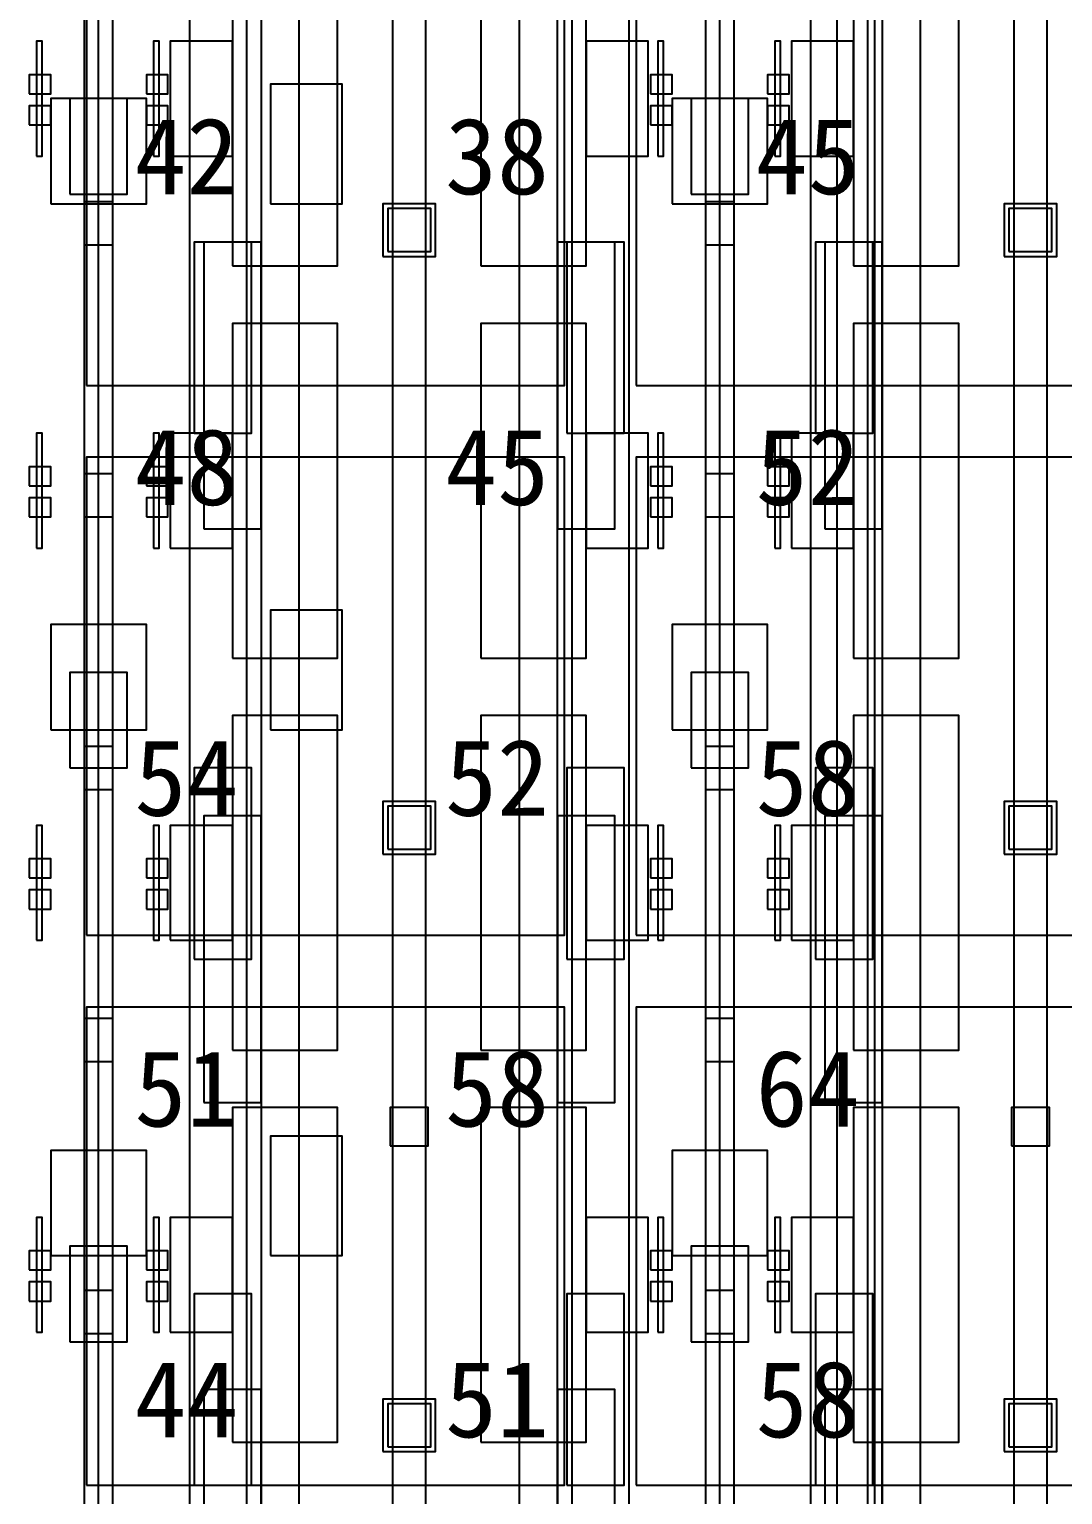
# Model space of a CAD drawing. Header units: metres. Extents: x -1640 to 1560, y -268 to 2338.
# Drawn here: x 28.3 to 49.92, y 991.8 to 1022.45 of the extents above; entities that cross this region are included whole.
import ezdxf

# ---------------------------------------------------------------- set-up
doc = ezdxf.new("R2010")
doc.units = ezdxf.units.M
for name, color, linetype in [('1F_CHL', 4, 'Continuous'), ('1F_PUMP', 2, 'Continuous'), ('1F_SCR', 3, 'Continuous'), ('1F_STRUCT_COLUMN', 8, 'Continuous'), ('2F_CSF_LATERAL_RACK_CONCEPT', 9, 'Continuous'), ('2F_RFG', 5, 'Continuous'), ('2F_STRUCT_COLUMN', 8, 'Continuous'), ('2F_VMB', 6, 'Continuous'), ('3F_CLEANROOM_OVERHEAD_PIPE_DUCT_CONCEPT', 9, 'Continuous'), ('3F_DIFF', 4, 'Continuous'), ('3F_EHS_EGRESS_DIST_M', 2, 'Continuous'), ('3F_FOUP', 5, 'Continuous'), ('3F_OHT', 9, 'Continuous'), ('3F_OHTV', 1, 'Continuous'), ('3F_STRUCT_COLUMN', 8, 'Continuous'), ('3F_TBAR', 6, 'Continuous'), ('4F_FFU', 1, 'Continuous'), ('4F_STRUCT_PLENUM_TRUSS_CONCEPT', 9, 'Continuous'), ('5F_CHL', 4, 'Continuous'), ('5F_PUMP', 2, 'Continuous'), ('5F_SCR', 3, 'Continuous'), ('5F_STRUCT_COLUMN', 8, 'Continuous'), ('6F_CSF_LATERAL_RACK_CONCEPT', 9, 'Continuous'), ('6F_RFG', 5, 'Continuous'), ('6F_STRUCT_COLUMN', 8, 'Continuous'), ('6F_VMB', 6, 'Continuous'), ('7F_CLEANROOM_OVERHEAD_PIPE_DUCT_CONCEPT', 9, 'Continuous'), ('7F_DIFF', 4, 'Continuous'), ('7F_EHS_EGRESS_DIST_M', 2, 'Continuous'), ('7F_FOUP', 5, 'Continuous'), ('7F_OHT', 9, 'Continuous'), ('7F_OHTV', 1, 'Continuous'), ('7F_STRUCT_COLUMN', 8, 'Continuous'), ('7F_TBAR', 6, 'Continuous'), ('8F_FFU', 1, 'Continuous'), ('8F_STRUCT_PLENUM_TRUSS_CONCEPT', 9, 'Continuous'), ('EHS_TREATED_EXHAUST', 30, 'Continuous'), ('UTIL_PCW.R_CONCEPT', 1, 'Continuous'), ('UTIL_PCW.S_CONCEPT', 6, 'Continuous')]:
    doc.layers.add(name, color=color, linetype=linetype)

msp = doc.modelspace()

# ---------------------------------------------------------------- linework, layer by layer
at = {"layer": '1F_CHL'}
for points in [[(33.35, 1018.8), (34.85, 1018.8), (34.85, 1021.3), (33.35, 1021.3)], [(33.35, 1007.8), (34.85, 1007.8), (34.85, 1010.3), (33.35, 1010.3)], [(33.35, 996.8), (34.85, 996.8), (34.85, 999.3), (33.35, 999.3)]]:
    msp.add_lwpolyline(points, close=True, dxfattribs=at)
at = {"layer": '1F_PUMP'}
for points in [[(31.75, 1014), (32.95, 1014), (32.95, 1018), (31.75, 1018)], [(39.55, 1014), (40.75, 1014), (40.75, 1018), (39.55, 1018)], [(44.75, 1014), (45.95, 1014), (45.95, 1018), (44.75, 1018)], [(31.75, 1003), (32.95, 1003), (32.95, 1007), (31.75, 1007)], [(39.55, 1003), (40.75, 1003), (40.75, 1007), (39.55, 1007)], [(44.75, 1003), (45.95, 1003), (45.95, 1007), (44.75, 1007)], [(31.75, 992), (32.95, 992), (32.95, 996), (31.75, 996)], [(39.55, 992), (40.75, 992), (40.75, 996), (39.55, 996)], [(44.75, 992), (45.95, 992), (45.95, 996), (44.75, 996)]]:
    msp.add_lwpolyline(points, close=True, dxfattribs=at)
at = {"layer": '1F_SCR'}
for points in [[(28.75, 1018.8), (30.75, 1018.8), (30.75, 1021), (28.75, 1021)], [(41.75, 1018.8), (43.75, 1018.8), (43.75, 1021), (41.75, 1021)], [(28.75, 1007.8), (30.75, 1007.8), (30.75, 1010), (28.75, 1010)], [(41.75, 1007.8), (43.75, 1007.8), (43.75, 1010), (41.75, 1010)], [(28.75, 996.8), (30.75, 996.8), (30.75, 999), (28.75, 999)], [(41.75, 996.8), (43.75, 996.8), (43.75, 999), (41.75, 999)]]:
    msp.add_lwpolyline(points, close=True, dxfattribs=at)
at = {"layer": '1F_STRUCT_COLUMN'}
for points in [[(35.7, 1017.7), (36.8, 1017.7), (36.8, 1018.8), (35.7, 1018.8)], [(48.7, 1017.7), (49.8, 1017.7), (49.8, 1018.8), (48.7, 1018.8)], [(35.7, 1005.2), (36.8, 1005.2), (36.8, 1006.3), (35.7, 1006.3)], [(48.7, 1005.2), (49.8, 1005.2), (49.8, 1006.3), (48.7, 1006.3)], [(35.7, 992.7), (36.8, 992.7), (36.8, 993.8), (35.7, 993.8)], [(48.7, 992.7), (49.8, 992.7), (49.8, 993.8), (48.7, 993.8)]]:
    msp.add_lwpolyline(points, close=True, dxfattribs=at)
at = {"layer": '2F_CSF_LATERAL_RACK_CONCEPT'}
for points in [[(33.15, 891), (33.95, 891), (33.95, 1041), (33.15, 1041)], [(38.55, 891), (39.35, 891), (39.35, 1041), (38.55, 1041)], [(46.15, 891), (46.95, 891), (46.95, 1041), (46.15, 1041)]]:
    msp.add_lwpolyline(points, close=True, dxfattribs=at)
at = {"layer": '2F_RFG'}
for points in [[(31.95, 1012), (33.15, 1012), (33.15, 1018), (31.95, 1018)], [(39.35, 1012), (40.55, 1012), (40.55, 1018), (39.35, 1018)], [(44.95, 1012), (46.15, 1012), (46.15, 1018), (44.95, 1018)], [(31.95, 1000), (33.15, 1000), (33.15, 1006), (31.95, 1006)], [(39.35, 1000), (40.55, 1000), (40.55, 1006), (39.35, 1006)], [(44.95, 1000), (46.15, 1000), (46.15, 1006), (44.95, 1006)], [(31.95, 988), (33.15, 988), (33.15, 994), (31.95, 994)], [(39.35, 988), (40.55, 988), (40.55, 994), (39.35, 994)], [(44.95, 988), (46.15, 988), (46.15, 994), (44.95, 994)]]:
    msp.add_lwpolyline(points, close=True, dxfattribs=at)
at = {"layer": '2F_STRUCT_COLUMN'}
for points in [[(35.8, 1017.8), (36.7, 1017.8), (36.7, 1018.7), (35.8, 1018.7)], [(48.8, 1017.8), (49.7, 1017.8), (49.7, 1018.7), (48.8, 1018.7)], [(35.8, 1005.3), (36.7, 1005.3), (36.7, 1006.2), (35.8, 1006.2)], [(48.8, 1005.3), (49.7, 1005.3), (49.7, 1006.2), (48.8, 1006.2)], [(35.8, 992.8), (36.7, 992.8), (36.7, 993.7), (35.8, 993.7)], [(48.8, 992.8), (49.7, 992.8), (49.7, 993.7), (48.8, 993.7)]]:
    msp.add_lwpolyline(points, close=True, dxfattribs=at)
at = {"layer": '2F_VMB'}
for points in [[(29.15, 1019), (30.35, 1019), (30.35, 1021), (29.15, 1021)], [(42.15, 1019), (43.35, 1019), (43.35, 1021), (42.15, 1021)], [(29.15, 1007), (30.35, 1007), (30.35, 1009), (29.15, 1009)], [(42.15, 1007), (43.35, 1007), (43.35, 1009), (42.15, 1009)], [(29.15, 995), (30.35, 995), (30.35, 997), (29.15, 997)], [(42.15, 995), (43.35, 995), (43.35, 997), (42.15, 997)]]:
    msp.add_lwpolyline(points, close=True, dxfattribs=at)
at = {"layer": '3F_CLEANROOM_OVERHEAD_PIPE_DUCT_CONCEPT'}
for points in [[(31.65, 890), (32.85, 890), (32.85, 1042), (31.65, 1042)], [(39.65, 890), (40.85, 890), (40.85, 1042), (39.65, 1042)], [(44.65, 890), (45.85, 890), (45.85, 1042), (44.65, 1042)]]:
    msp.add_lwpolyline(points, close=True, dxfattribs=at)
at = {"layer": '3F_DIFF'}
for points in [[(32.55, 1017.5), (34.75, 1017.5), (34.75, 1024.5), (32.55, 1024.5)], [(37.75, 1017.5), (39.95, 1017.5), (39.95, 1024.5), (37.75, 1024.5)], [(45.55, 1017.5), (47.75, 1017.5), (47.75, 1024.5), (45.55, 1024.5)], [(31.25, 1019.8), (32.55, 1019.8), (32.55, 1022.2), (31.25, 1022.2)], [(39.95, 1019.8), (41.25, 1019.8), (41.25, 1022.2), (39.95, 1022.2)], [(44.25, 1019.8), (45.55, 1019.8), (45.55, 1022.2), (44.25, 1022.2)], [(32.55, 1009.3), (34.75, 1009.3), (34.75, 1016.3), (32.55, 1016.3)], [(37.75, 1009.3), (39.95, 1009.3), (39.95, 1016.3), (37.75, 1016.3)], [(45.55, 1009.3), (47.75, 1009.3), (47.75, 1016.3), (45.55, 1016.3)], [(31.25, 1011.6), (32.55, 1011.6), (32.55, 1014), (31.25, 1014)], [(39.95, 1011.6), (41.25, 1011.6), (41.25, 1014), (39.95, 1014)], [(44.25, 1011.6), (45.55, 1011.6), (45.55, 1014), (44.25, 1014)], [(32.55, 1001.1), (34.75, 1001.1), (34.75, 1008.1), (32.55, 1008.1)], [(37.75, 1001.1), (39.95, 1001.1), (39.95, 1008.1), (37.75, 1008.1)], [(45.55, 1001.1), (47.75, 1001.1), (47.75, 1008.1), (45.55, 1008.1)], [(31.25, 1003.4), (32.55, 1003.4), (32.55, 1005.8), (31.25, 1005.8)], [(39.95, 1003.4), (41.25, 1003.4), (41.25, 1005.8), (39.95, 1005.8)], [(44.25, 1003.4), (45.55, 1003.4), (45.55, 1005.8), (44.25, 1005.8)], [(32.55, 992.9), (34.75, 992.9), (34.75, 999.9), (32.55, 999.9)], [(37.75, 992.9), (39.95, 992.9), (39.95, 999.9), (37.75, 999.9)], [(45.55, 992.9), (47.75, 992.9), (47.75, 999.9), (45.55, 999.9)], [(31.25, 995.2), (32.55, 995.2), (32.55, 997.6), (31.25, 997.6)], [(39.95, 995.2), (41.25, 995.2), (41.25, 997.6), (39.95, 997.6)], [(44.25, 995.2), (45.55, 995.2), (45.55, 997.6), (44.25, 997.6)]]:
    msp.add_lwpolyline(points, close=True, dxfattribs=at)
at = {"layer": '3F_FOUP'}
for points in [[(28.3, 1021.1), (28.75, 1021.1), (28.75, 1021.5), (28.3, 1021.5)], [(30.75, 1021.1), (31.2, 1021.1), (31.2, 1021.5), (30.75, 1021.5)], [(41.3, 1021.1), (41.75, 1021.1), (41.75, 1021.5), (41.3, 1021.5)], [(43.75, 1021.1), (44.2, 1021.1), (44.2, 1021.5), (43.75, 1021.5)], [(28.3, 1020.45), (28.75, 1020.45), (28.75, 1020.85), (28.3, 1020.85)], [(30.75, 1020.45), (31.2, 1020.45), (31.2, 1020.85), (30.75, 1020.85)], [(41.3, 1020.45), (41.75, 1020.45), (41.75, 1020.85), (41.3, 1020.85)], [(43.75, 1020.45), (44.2, 1020.45), (44.2, 1020.85), (43.75, 1020.85)], [(28.3, 1012.9), (28.75, 1012.9), (28.75, 1013.3), (28.3, 1013.3)], [(30.75, 1012.9), (31.2, 1012.9), (31.2, 1013.3), (30.75, 1013.3)], [(41.3, 1012.9), (41.75, 1012.9), (41.75, 1013.3), (41.3, 1013.3)], [(43.75, 1012.9), (44.2, 1012.9), (44.2, 1013.3), (43.75, 1013.3)], [(28.3, 1012.25), (28.75, 1012.25), (28.75, 1012.65), (28.3, 1012.65)], [(30.75, 1012.25), (31.2, 1012.25), (31.2, 1012.65), (30.75, 1012.65)], [(41.3, 1012.25), (41.75, 1012.25), (41.75, 1012.65), (41.3, 1012.65)], [(43.75, 1012.25), (44.2, 1012.25), (44.2, 1012.65), (43.75, 1012.65)], [(28.3, 1004.7), (28.75, 1004.7), (28.75, 1005.1), (28.3, 1005.1)], [(30.75, 1004.7), (31.2, 1004.7), (31.2, 1005.1), (30.75, 1005.1)], [(41.3, 1004.7), (41.75, 1004.7), (41.75, 1005.1), (41.3, 1005.1)], [(43.75, 1004.7), (44.2, 1004.7), (44.2, 1005.1), (43.75, 1005.1)], [(28.3, 1004.05), (28.75, 1004.05), (28.75, 1004.45), (28.3, 1004.45)], [(30.75, 1004.05), (31.2, 1004.05), (31.2, 1004.45), (30.75, 1004.45)], [(41.3, 1004.05), (41.75, 1004.05), (41.75, 1004.45), (41.3, 1004.45)], [(43.75, 1004.05), (44.2, 1004.05), (44.2, 1004.45), (43.75, 1004.45)], [(28.3, 996.5), (28.75, 996.5), (28.75, 996.9), (28.3, 996.9)], [(30.75, 996.5), (31.2, 996.5), (31.2, 996.9), (30.75, 996.9)], [(41.3, 996.5), (41.75, 996.5), (41.75, 996.9), (41.3, 996.9)], [(43.75, 996.5), (44.2, 996.5), (44.2, 996.9), (43.75, 996.9)], [(28.3, 995.85), (28.75, 995.85), (28.75, 996.25), (28.3, 996.25)], [(30.75, 995.85), (31.2, 995.85), (31.2, 996.25), (30.75, 996.25)], [(41.3, 995.85), (41.75, 995.85), (41.75, 996.25), (41.3, 996.25)], [(43.75, 995.85), (44.2, 995.85), (44.2, 996.25), (43.75, 996.25)]]:
    msp.add_lwpolyline(points, close=True, dxfattribs=at)
at = {"layer": '3F_OHT'}
for p, q in [((29.75, 970), (29.75, 1042)), ((42.75, 970), (42.75, 1042))]:
    msp.add_line(p, q, dxfattribs=at)
at = {"layer": '3F_OHTV'}
for points in [[(29.45, 1017.94), (30.05, 1017.94), (30.05, 1018.84), (29.45, 1018.84)], [(42.45, 1017.94), (43.05, 1017.94), (43.05, 1018.84), (42.45, 1018.84)], [(29.45, 1012.25), (30.05, 1012.25), (30.05, 1013.15), (29.45, 1013.15)], [(42.45, 1012.25), (43.05, 1012.25), (43.05, 1013.15), (42.45, 1013.15)], [(29.45, 1006.55), (30.05, 1006.55), (30.05, 1007.45), (29.45, 1007.45)], [(42.45, 1006.55), (43.05, 1006.55), (43.05, 1007.45), (42.45, 1007.45)], [(29.45, 1000.86), (30.05, 1000.86), (30.05, 1001.76), (29.45, 1001.76)], [(42.45, 1000.86), (43.05, 1000.86), (43.05, 1001.76), (42.45, 1001.76)], [(29.45, 995.17), (30.05, 995.17), (30.05, 996.07), (29.45, 996.07)], [(42.45, 995.17), (43.05, 995.17), (43.05, 996.07), (42.45, 996.07)]]:
    msp.add_lwpolyline(points, close=True, dxfattribs=at)
at = {"layer": '3F_STRUCT_COLUMN'}
for points in [[(35.85, 999.1), (36.65, 999.1), (36.65, 999.9), (35.85, 999.9)], [(48.85, 999.1), (49.65, 999.1), (49.65, 999.9), (48.85, 999.9)]]:
    msp.add_lwpolyline(points, close=True, dxfattribs=at)
at = {"layer": '3F_TBAR'}
for points in [[(28.45, 1019.8), (28.57, 1019.8), (28.57, 1022.2), (28.45, 1022.2)], [(30.9, 1019.8), (31.02, 1019.8), (31.02, 1022.2), (30.9, 1022.2)], [(41.45, 1019.8), (41.57, 1019.8), (41.57, 1022.2), (41.45, 1022.2)], [(43.9, 1019.8), (44.02, 1019.8), (44.02, 1022.2), (43.9, 1022.2)], [(28.45, 1011.6), (28.57, 1011.6), (28.57, 1014), (28.45, 1014)], [(30.9, 1011.6), (31.02, 1011.6), (31.02, 1014), (30.9, 1014)], [(41.45, 1011.6), (41.57, 1011.6), (41.57, 1014), (41.45, 1014)], [(43.9, 1011.6), (44.02, 1011.6), (44.02, 1014), (43.9, 1014)], [(28.45, 1003.4), (28.57, 1003.4), (28.57, 1005.8), (28.45, 1005.8)], [(30.9, 1003.4), (31.02, 1003.4), (31.02, 1005.8), (30.9, 1005.8)], [(41.45, 1003.4), (41.57, 1003.4), (41.57, 1005.8), (41.45, 1005.8)], [(43.9, 1003.4), (44.02, 1003.4), (44.02, 1005.8), (43.9, 1005.8)], [(28.45, 995.2), (28.57, 995.2), (28.57, 997.6), (28.45, 997.6)], [(30.9, 995.2), (31.02, 995.2), (31.02, 997.6), (30.9, 997.6)], [(41.45, 995.2), (41.57, 995.2), (41.57, 997.6), (41.45, 997.6)], [(43.9, 995.2), (44.02, 995.2), (44.02, 997.6), (43.9, 997.6)]]:
    msp.add_lwpolyline(points, close=True, dxfattribs=at)
at = {"layer": '4F_FFU'}
for points in [[(29.5, 1015), (39.5, 1015), (39.5, 1025), (29.5, 1025)], [(41, 1015), (51, 1015), (51, 1025), (41, 1025)], [(29.5, 1003.5), (39.5, 1003.5), (39.5, 1013.5), (29.5, 1013.5)], [(41, 1003.5), (51, 1003.5), (51, 1013.5), (41, 1013.5)], [(29.5, 992), (39.5, 992), (39.5, 1002), (29.5, 1002)], [(41, 992), (51, 992), (51, 1002), (41, 1002)]]:
    msp.add_lwpolyline(points, close=True, dxfattribs=at)
at = {"layer": '4F_STRUCT_PLENUM_TRUSS_CONCEPT'}
for points in [[(35.9, 887), (36.6, 887), (36.6, 1045), (35.9, 1045)], [(48.9, 887), (49.6, 887), (49.6, 1045), (48.9, 1045)]]:
    msp.add_lwpolyline(points, close=True, dxfattribs=at)
at = {"layer": '5F_CHL'}
for points in [[(33.35, 1018.8), (34.85, 1018.8), (34.85, 1021.3), (33.35, 1021.3)], [(33.35, 1007.8), (34.85, 1007.8), (34.85, 1010.3), (33.35, 1010.3)], [(33.35, 996.8), (34.85, 996.8), (34.85, 999.3), (33.35, 999.3)]]:
    msp.add_lwpolyline(points, close=True, dxfattribs=at)
at = {"layer": '5F_PUMP'}
for points in [[(31.75, 1014), (32.95, 1014), (32.95, 1018), (31.75, 1018)], [(39.55, 1014), (40.75, 1014), (40.75, 1018), (39.55, 1018)], [(44.75, 1014), (45.95, 1014), (45.95, 1018), (44.75, 1018)], [(31.75, 1003), (32.95, 1003), (32.95, 1007), (31.75, 1007)], [(39.55, 1003), (40.75, 1003), (40.75, 1007), (39.55, 1007)], [(44.75, 1003), (45.95, 1003), (45.95, 1007), (44.75, 1007)], [(31.75, 992), (32.95, 992), (32.95, 996), (31.75, 996)], [(39.55, 992), (40.75, 992), (40.75, 996), (39.55, 996)], [(44.75, 992), (45.95, 992), (45.95, 996), (44.75, 996)]]:
    msp.add_lwpolyline(points, close=True, dxfattribs=at)
at = {"layer": '5F_SCR'}
for points in [[(28.75, 1018.8), (30.75, 1018.8), (30.75, 1021), (28.75, 1021)], [(41.75, 1018.8), (43.75, 1018.8), (43.75, 1021), (41.75, 1021)], [(28.75, 1007.8), (30.75, 1007.8), (30.75, 1010), (28.75, 1010)], [(41.75, 1007.8), (43.75, 1007.8), (43.75, 1010), (41.75, 1010)], [(28.75, 996.8), (30.75, 996.8), (30.75, 999), (28.75, 999)], [(41.75, 996.8), (43.75, 996.8), (43.75, 999), (41.75, 999)]]:
    msp.add_lwpolyline(points, close=True, dxfattribs=at)
at = {"layer": '5F_STRUCT_COLUMN'}
for points in [[(35.7, 1017.7), (36.8, 1017.7), (36.8, 1018.8), (35.7, 1018.8)], [(48.7, 1017.7), (49.8, 1017.7), (49.8, 1018.8), (48.7, 1018.8)], [(35.7, 1005.2), (36.8, 1005.2), (36.8, 1006.3), (35.7, 1006.3)], [(48.7, 1005.2), (49.8, 1005.2), (49.8, 1006.3), (48.7, 1006.3)], [(35.7, 992.7), (36.8, 992.7), (36.8, 993.8), (35.7, 993.8)], [(48.7, 992.7), (49.8, 992.7), (49.8, 993.8), (48.7, 993.8)]]:
    msp.add_lwpolyline(points, close=True, dxfattribs=at)
at = {"layer": '6F_CSF_LATERAL_RACK_CONCEPT'}
for points in [[(33.15, 891), (33.95, 891), (33.95, 1041), (33.15, 1041)], [(38.55, 891), (39.35, 891), (39.35, 1041), (38.55, 1041)], [(46.15, 891), (46.95, 891), (46.95, 1041), (46.15, 1041)]]:
    msp.add_lwpolyline(points, close=True, dxfattribs=at)
at = {"layer": '6F_RFG'}
for points in [[(31.95, 1012), (33.15, 1012), (33.15, 1018), (31.95, 1018)], [(39.35, 1012), (40.55, 1012), (40.55, 1018), (39.35, 1018)], [(44.95, 1012), (46.15, 1012), (46.15, 1018), (44.95, 1018)], [(31.95, 1000), (33.15, 1000), (33.15, 1006), (31.95, 1006)], [(39.35, 1000), (40.55, 1000), (40.55, 1006), (39.35, 1006)], [(44.95, 1000), (46.15, 1000), (46.15, 1006), (44.95, 1006)], [(31.95, 988), (33.15, 988), (33.15, 994), (31.95, 994)], [(39.35, 988), (40.55, 988), (40.55, 994), (39.35, 994)], [(44.95, 988), (46.15, 988), (46.15, 994), (44.95, 994)]]:
    msp.add_lwpolyline(points, close=True, dxfattribs=at)
at = {"layer": '6F_STRUCT_COLUMN'}
for points in [[(35.8, 1017.8), (36.7, 1017.8), (36.7, 1018.7), (35.8, 1018.7)], [(48.8, 1017.8), (49.7, 1017.8), (49.7, 1018.7), (48.8, 1018.7)], [(35.8, 1005.3), (36.7, 1005.3), (36.7, 1006.2), (35.8, 1006.2)], [(48.8, 1005.3), (49.7, 1005.3), (49.7, 1006.2), (48.8, 1006.2)], [(35.8, 992.8), (36.7, 992.8), (36.7, 993.7), (35.8, 993.7)], [(48.8, 992.8), (49.7, 992.8), (49.7, 993.7), (48.8, 993.7)]]:
    msp.add_lwpolyline(points, close=True, dxfattribs=at)
at = {"layer": '6F_VMB'}
for points in [[(29.15, 1019), (30.35, 1019), (30.35, 1021), (29.15, 1021)], [(42.15, 1019), (43.35, 1019), (43.35, 1021), (42.15, 1021)], [(29.15, 1007), (30.35, 1007), (30.35, 1009), (29.15, 1009)], [(42.15, 1007), (43.35, 1007), (43.35, 1009), (42.15, 1009)], [(29.15, 995), (30.35, 995), (30.35, 997), (29.15, 997)], [(42.15, 995), (43.35, 995), (43.35, 997), (42.15, 997)]]:
    msp.add_lwpolyline(points, close=True, dxfattribs=at)
at = {"layer": '7F_CLEANROOM_OVERHEAD_PIPE_DUCT_CONCEPT'}
for points in [[(31.65, 890), (32.85, 890), (32.85, 1042), (31.65, 1042)], [(39.65, 890), (40.85, 890), (40.85, 1042), (39.65, 1042)], [(44.65, 890), (45.85, 890), (45.85, 1042), (44.65, 1042)]]:
    msp.add_lwpolyline(points, close=True, dxfattribs=at)
at = {"layer": '7F_DIFF'}
for points in [[(32.55, 1017.5), (34.75, 1017.5), (34.75, 1024.5), (32.55, 1024.5)], [(37.75, 1017.5), (39.95, 1017.5), (39.95, 1024.5), (37.75, 1024.5)], [(45.55, 1017.5), (47.75, 1017.5), (47.75, 1024.5), (45.55, 1024.5)], [(31.25, 1019.8), (32.55, 1019.8), (32.55, 1022.2), (31.25, 1022.2)], [(39.95, 1019.8), (41.25, 1019.8), (41.25, 1022.2), (39.95, 1022.2)], [(44.25, 1019.8), (45.55, 1019.8), (45.55, 1022.2), (44.25, 1022.2)], [(32.55, 1009.3), (34.75, 1009.3), (34.75, 1016.3), (32.55, 1016.3)], [(37.75, 1009.3), (39.95, 1009.3), (39.95, 1016.3), (37.75, 1016.3)], [(45.55, 1009.3), (47.75, 1009.3), (47.75, 1016.3), (45.55, 1016.3)], [(31.25, 1011.6), (32.55, 1011.6), (32.55, 1014), (31.25, 1014)], [(39.95, 1011.6), (41.25, 1011.6), (41.25, 1014), (39.95, 1014)], [(44.25, 1011.6), (45.55, 1011.6), (45.55, 1014), (44.25, 1014)], [(32.55, 1001.1), (34.75, 1001.1), (34.75, 1008.1), (32.55, 1008.1)], [(37.75, 1001.1), (39.95, 1001.1), (39.95, 1008.1), (37.75, 1008.1)], [(45.55, 1001.1), (47.75, 1001.1), (47.75, 1008.1), (45.55, 1008.1)], [(31.25, 1003.4), (32.55, 1003.4), (32.55, 1005.8), (31.25, 1005.8)], [(39.95, 1003.4), (41.25, 1003.4), (41.25, 1005.8), (39.95, 1005.8)], [(44.25, 1003.4), (45.55, 1003.4), (45.55, 1005.8), (44.25, 1005.8)], [(32.55, 992.9), (34.75, 992.9), (34.75, 999.9), (32.55, 999.9)], [(37.75, 992.9), (39.95, 992.9), (39.95, 999.9), (37.75, 999.9)], [(45.55, 992.9), (47.75, 992.9), (47.75, 999.9), (45.55, 999.9)], [(31.25, 995.2), (32.55, 995.2), (32.55, 997.6), (31.25, 997.6)], [(39.95, 995.2), (41.25, 995.2), (41.25, 997.6), (39.95, 997.6)], [(44.25, 995.2), (45.55, 995.2), (45.55, 997.6), (44.25, 997.6)]]:
    msp.add_lwpolyline(points, close=True, dxfattribs=at)
at = {"layer": '7F_FOUP'}
for points in [[(28.3, 1021.1), (28.75, 1021.1), (28.75, 1021.5), (28.3, 1021.5)], [(30.75, 1021.1), (31.2, 1021.1), (31.2, 1021.5), (30.75, 1021.5)], [(41.3, 1021.1), (41.75, 1021.1), (41.75, 1021.5), (41.3, 1021.5)], [(43.75, 1021.1), (44.2, 1021.1), (44.2, 1021.5), (43.75, 1021.5)], [(28.3, 1020.45), (28.75, 1020.45), (28.75, 1020.85), (28.3, 1020.85)], [(30.75, 1020.45), (31.2, 1020.45), (31.2, 1020.85), (30.75, 1020.85)], [(41.3, 1020.45), (41.75, 1020.45), (41.75, 1020.85), (41.3, 1020.85)], [(43.75, 1020.45), (44.2, 1020.45), (44.2, 1020.85), (43.75, 1020.85)], [(28.3, 1012.9), (28.75, 1012.9), (28.75, 1013.3), (28.3, 1013.3)], [(30.75, 1012.9), (31.2, 1012.9), (31.2, 1013.3), (30.75, 1013.3)], [(41.3, 1012.9), (41.75, 1012.9), (41.75, 1013.3), (41.3, 1013.3)], [(43.75, 1012.9), (44.2, 1012.9), (44.2, 1013.3), (43.75, 1013.3)], [(28.3, 1012.25), (28.75, 1012.25), (28.75, 1012.65), (28.3, 1012.65)], [(30.75, 1012.25), (31.2, 1012.25), (31.2, 1012.65), (30.75, 1012.65)], [(41.3, 1012.25), (41.75, 1012.25), (41.75, 1012.65), (41.3, 1012.65)], [(43.75, 1012.25), (44.2, 1012.25), (44.2, 1012.65), (43.75, 1012.65)], [(28.3, 1004.7), (28.75, 1004.7), (28.75, 1005.1), (28.3, 1005.1)], [(30.75, 1004.7), (31.2, 1004.7), (31.2, 1005.1), (30.75, 1005.1)], [(41.3, 1004.7), (41.75, 1004.7), (41.75, 1005.1), (41.3, 1005.1)], [(43.75, 1004.7), (44.2, 1004.7), (44.2, 1005.1), (43.75, 1005.1)], [(28.3, 1004.05), (28.75, 1004.05), (28.75, 1004.45), (28.3, 1004.45)], [(30.75, 1004.05), (31.2, 1004.05), (31.2, 1004.45), (30.75, 1004.45)], [(41.3, 1004.05), (41.75, 1004.05), (41.75, 1004.45), (41.3, 1004.45)], [(43.75, 1004.05), (44.2, 1004.05), (44.2, 1004.45), (43.75, 1004.45)], [(28.3, 996.5), (28.75, 996.5), (28.75, 996.9), (28.3, 996.9)], [(30.75, 996.5), (31.2, 996.5), (31.2, 996.9), (30.75, 996.9)], [(41.3, 996.5), (41.75, 996.5), (41.75, 996.9), (41.3, 996.9)], [(43.75, 996.5), (44.2, 996.5), (44.2, 996.9), (43.75, 996.9)], [(28.3, 995.85), (28.75, 995.85), (28.75, 996.25), (28.3, 996.25)], [(30.75, 995.85), (31.2, 995.85), (31.2, 996.25), (30.75, 996.25)], [(41.3, 995.85), (41.75, 995.85), (41.75, 996.25), (41.3, 996.25)], [(43.75, 995.85), (44.2, 995.85), (44.2, 996.25), (43.75, 996.25)]]:
    msp.add_lwpolyline(points, close=True, dxfattribs=at)
at = {"layer": '7F_OHT'}
for p, q in [((29.75, 970), (29.75, 1042)), ((42.75, 970), (42.75, 1042))]:
    msp.add_line(p, q, dxfattribs=at)
at = {"layer": '7F_OHTV'}
for points in [[(29.45, 1017.94), (30.05, 1017.94), (30.05, 1018.84), (29.45, 1018.84)], [(42.45, 1017.94), (43.05, 1017.94), (43.05, 1018.84), (42.45, 1018.84)], [(29.45, 1012.25), (30.05, 1012.25), (30.05, 1013.15), (29.45, 1013.15)], [(42.45, 1012.25), (43.05, 1012.25), (43.05, 1013.15), (42.45, 1013.15)], [(29.45, 1006.55), (30.05, 1006.55), (30.05, 1007.45), (29.45, 1007.45)], [(42.45, 1006.55), (43.05, 1006.55), (43.05, 1007.45), (42.45, 1007.45)], [(29.45, 1000.86), (30.05, 1000.86), (30.05, 1001.76), (29.45, 1001.76)], [(42.45, 1000.86), (43.05, 1000.86), (43.05, 1001.76), (42.45, 1001.76)], [(29.45, 995.17), (30.05, 995.17), (30.05, 996.07), (29.45, 996.07)], [(42.45, 995.17), (43.05, 995.17), (43.05, 996.07), (42.45, 996.07)]]:
    msp.add_lwpolyline(points, close=True, dxfattribs=at)
at = {"layer": '7F_STRUCT_COLUMN'}
for points in [[(35.85, 999.1), (36.65, 999.1), (36.65, 999.9), (35.85, 999.9)], [(48.85, 999.1), (49.65, 999.1), (49.65, 999.9), (48.85, 999.9)]]:
    msp.add_lwpolyline(points, close=True, dxfattribs=at)
at = {"layer": '7F_TBAR'}
for points in [[(28.45, 1019.8), (28.57, 1019.8), (28.57, 1022.2), (28.45, 1022.2)], [(30.9, 1019.8), (31.02, 1019.8), (31.02, 1022.2), (30.9, 1022.2)], [(41.45, 1019.8), (41.57, 1019.8), (41.57, 1022.2), (41.45, 1022.2)], [(43.9, 1019.8), (44.02, 1019.8), (44.02, 1022.2), (43.9, 1022.2)], [(28.45, 1011.6), (28.57, 1011.6), (28.57, 1014), (28.45, 1014)], [(30.9, 1011.6), (31.02, 1011.6), (31.02, 1014), (30.9, 1014)], [(41.45, 1011.6), (41.57, 1011.6), (41.57, 1014), (41.45, 1014)], [(43.9, 1011.6), (44.02, 1011.6), (44.02, 1014), (43.9, 1014)], [(28.45, 1003.4), (28.57, 1003.4), (28.57, 1005.8), (28.45, 1005.8)], [(30.9, 1003.4), (31.02, 1003.4), (31.02, 1005.8), (30.9, 1005.8)], [(41.45, 1003.4), (41.57, 1003.4), (41.57, 1005.8), (41.45, 1005.8)], [(43.9, 1003.4), (44.02, 1003.4), (44.02, 1005.8), (43.9, 1005.8)], [(28.45, 995.2), (28.57, 995.2), (28.57, 997.6), (28.45, 997.6)], [(30.9, 995.2), (31.02, 995.2), (31.02, 997.6), (30.9, 997.6)], [(41.45, 995.2), (41.57, 995.2), (41.57, 997.6), (41.45, 997.6)], [(43.9, 995.2), (44.02, 995.2), (44.02, 997.6), (43.9, 997.6)]]:
    msp.add_lwpolyline(points, close=True, dxfattribs=at)
at = {"layer": '8F_FFU'}
for points in [[(29.5, 1015), (39.5, 1015), (39.5, 1025), (29.5, 1025)], [(41, 1015), (51, 1015), (51, 1025), (41, 1025)], [(29.5, 1003.5), (39.5, 1003.5), (39.5, 1013.5), (29.5, 1013.5)], [(41, 1003.5), (51, 1003.5), (51, 1013.5), (41, 1013.5)], [(29.5, 992), (39.5, 992), (39.5, 1002), (29.5, 1002)], [(41, 992), (51, 992), (51, 1002), (41, 1002)]]:
    msp.add_lwpolyline(points, close=True, dxfattribs=at)
at = {"layer": '8F_STRUCT_PLENUM_TRUSS_CONCEPT'}
for points in [[(35.9, 887), (36.6, 887), (36.6, 1045), (35.9, 1045)], [(48.9, 887), (49.6, 887), (49.6, 1045), (48.9, 1045)]]:
    msp.add_lwpolyline(points, close=True, dxfattribs=at)
at = {"layer": 'EHS_TREATED_EXHAUST'}
for points in [[(29.45, 891), (30.05, 891), (30.05, 1053), (29.45, 1053)], [(29.45, 891), (30.05, 891), (30.05, 1053), (29.45, 1053)], [(42.45, 891), (43.05, 891), (43.05, 1053), (42.45, 1053)], [(42.45, 891), (43.05, 891), (43.05, 1053), (42.45, 1053)]]:
    msp.add_lwpolyline(points, close=True, dxfattribs=at)
at = {"layer": 'UTIL_PCW.R_CONCEPT'}
msp.add_line((45.995, 892.77), (45.995, 1039.22), dxfattribs=at)
msp.add_line((45.995, 892.77), (45.995, 1039.22), dxfattribs=at)
at = {"layer": 'UTIL_PCW.S_CONCEPT'}
msp.add_line((45.205, 892.77), (45.205, 1039.22), dxfattribs=at)
msp.add_line((45.205, 892.77), (45.205, 1039.22), dxfattribs=at)

# ---------------------------------------------------------------- texts
at = {"layer": '3F_EHS_EGRESS_DIST_M'}
for s, p in [('42', (30.5, 1019)), ('38', (37, 1019)), ('45', (43.5, 1019)), ('48', (30.5, 1012.5)), ('45', (37, 1012.5)), ('52', (43.5, 1012.5)), ('54', (30.5, 1006)), ('52', (37, 1006)), ('58', (43.5, 1006)), ('51', (30.5, 999.5)), ('58', (37, 999.5)), ('64', (43.5, 999.5)), ('44', (30.5, 993)), ('51', (37, 993)), ('58', (43.5, 993))]:
    msp.add_text(s, height=1.6, dxfattribs=at).set_placement(p)
at = {"layer": '7F_EHS_EGRESS_DIST_M'}
for s, p in [('42', (30.5, 1019)), ('38', (37, 1019)), ('45', (43.5, 1019)), ('48', (30.5, 1012.5)), ('45', (37, 1012.5)), ('52', (43.5, 1012.5)), ('54', (30.5, 1006)), ('52', (37, 1006)), ('58', (43.5, 1006)), ('51', (30.5, 999.5)), ('58', (37, 999.5)), ('64', (43.5, 999.5)), ('44', (30.5, 993)), ('51', (37, 993)), ('58', (43.5, 993))]:
    msp.add_text(s, height=1.6, dxfattribs=at).set_placement(p)

doc.saveas('drawing.dxf')
